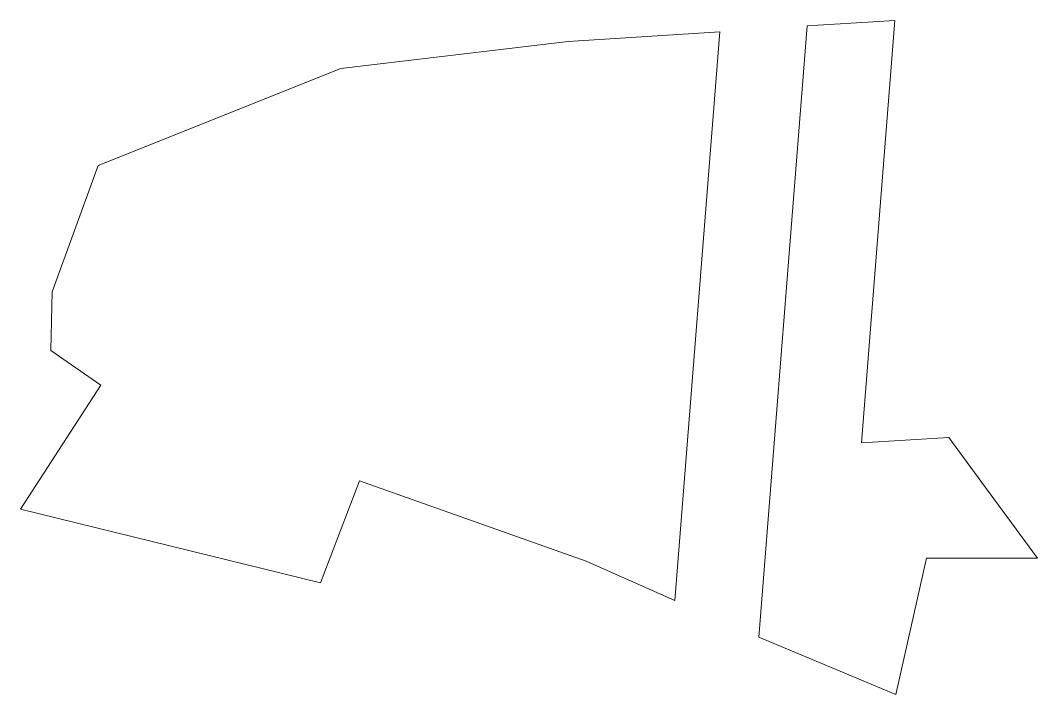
# Model space of a CAD drawing. Header units: metres. Extents: x 364217 to 364335, y 1839475 to 1839553.
import ezdxf

# ---------------------------------------------------------------- set-up
doc = ezdxf.new("R2010")
doc.units = ezdxf.units.M
doc.layers.add('36', color=7, linetype='Continuous', lineweight=13)

msp = doc.modelspace()

# ---------------------------------------------------------------- linework, layer by layer
at = {"layer": '36'}
for points in [[(364308.18, 1839552.32), (364318.26, 1839552.97), (364314.41, 1839504.27), (364324.49, 1839504.92), (364328.7, 1839499.13), (364334.73, 1839491), (364321.92, 1839490.99), (364318.4, 1839475.27), (364302.61, 1839481.88)], [(364226.45, 1839536.24), (364254.4, 1839547.41), (364280.62, 1839550.52), (364298.1, 1839551.66), (364292.91, 1839486.1), (364282.7, 1839490.64), (364256.57, 1839499.89), (364252.07, 1839488.14), (364217.48, 1839496.63), (364226.76, 1839510.93), (364220.98, 1839514.92), (364221.14, 1839521.68)]]:
    msp.add_lwpolyline(points, close=True, dxfattribs=at)

doc.saveas('drawing.dxf')
